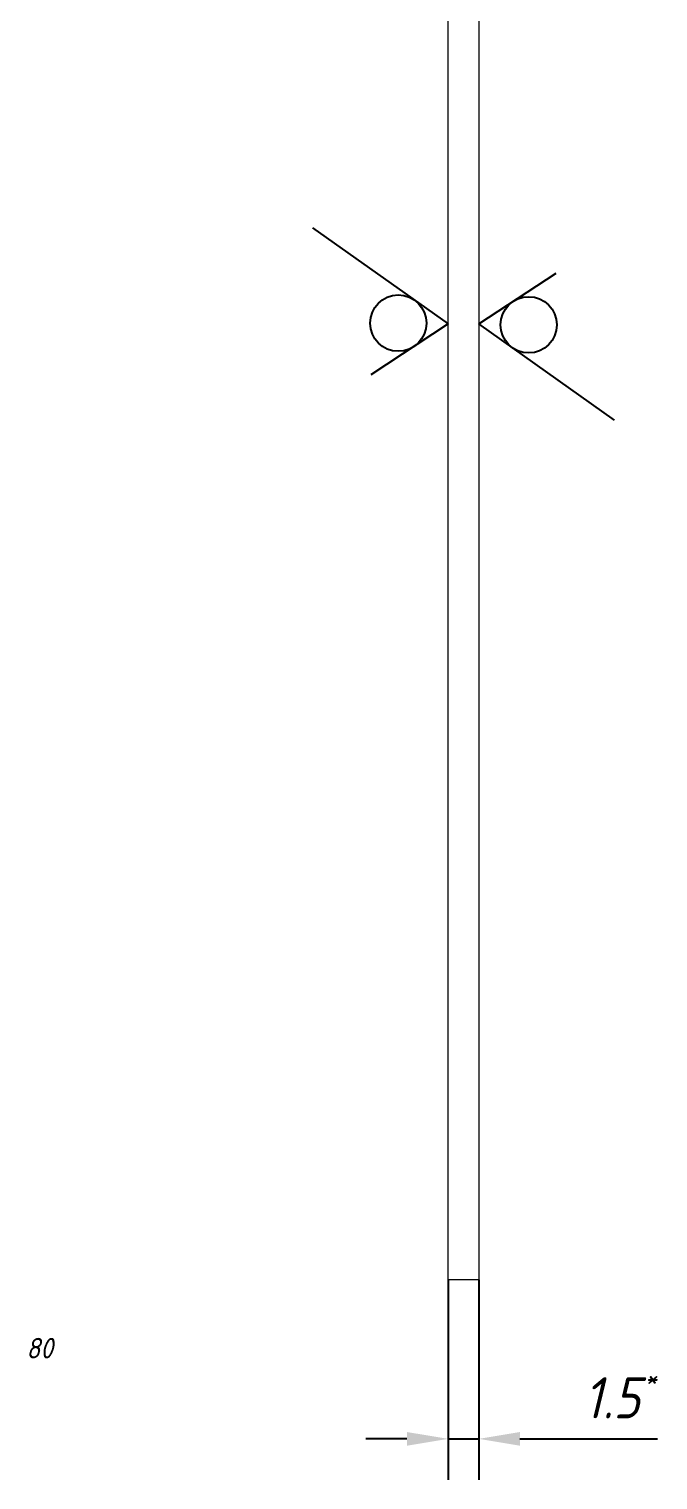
# Model space of a CAD drawing. Header units: millimetres. Extents: x -963 to 6509, y -1367 to 453.
# Drawn here: x 838.8 to 869.4, y 119.3 to 189.9 of the extents above; entities that cross this region are included whole.
import ezdxf

# ---------------------------------------------------------------- set-up
doc = ezdxf.new("R2010")
doc.units = ezdxf.units.MM
doc.header["$LTSCALE"] = 0.5
doc.layers.get('0').update_dxf_attribs({"lineweight": 60})
doc.layers.get('Defpoints').update_dxf_attribs({"color": 5})
doc.layers.add('3-размеры', color=6, linetype='Continuous')
doc.layers.add('TopOverlay', color=2, linetype='Continuous')
doc.layers.add('Для ПП', color=30, linetype='Continuous', lineweight=20)
doc.styles.get("Standard").update_dxf_attribs({"font": 'isocpeui.ttf', "width": 0.9})
doc.dimstyles.new('Standart', dxfattribs={"dimtxt": 5, "dimasz": 5, "dimexe": 2, "dimexo": 0, "dimgap": 1, "dimtad": 1, "dimtoh": 1, "dimdec": 1, "dimtxsty": 'Standard', "dimcen": 2.5, "dimadec": 0, "dimazin": 0, "dimtfac": 1, "dimtdec": 1, "dimtmove": 0, "dimatfit": 3, "dimldrblk": 'DOTSMALL', "dimfxl": 1, "dimarcsym": 0})

# ---------------------------------------------------------------- blocks, each defined once
blk = doc.blocks.new('*D145')
at = {"layer": '3-размеры', "color": 0, "lineweight": -2, "transparency": 16777216}
for p, q in [((859.224, 129), (859.224, 119.267)), ((860.724, 129), (860.724, 119.267)), ((857.224, 121.267), (855.224, 121.267)), ((859.224, 121.267), (860.724, 121.267)), ((862.724, 121.267), (869.412, 121.267))]:
    blk.add_line(p, q, dxfattribs=at)
at = {"layer": '3-размеры', "color": 0, "transparency": 16777216}
for points in [[(857.224, 121.6), (857.224, 120.933), (859.224, 121.267)], [(862.724, 121.6), (862.724, 120.933), (860.724, 121.267)]]:
    blk.add_solid(points, dxfattribs=at)
at = {"layer": 'Defpoints', "color": 0, "transparency": 16777216}
for p in [(859.224, 129), (860.724, 129), (860.724, 121.267)]:
    blk.add_point(p, dxfattribs=at)
at = {"layer": '3-размеры', "color": 0, "transparency": 16777216, "insert": (867.201, 123.267), "char_height": 2, "attachment_point": 5}
blk.add_mtext('1.5', dxfattribs=at)
blk = doc.blocks.new('_DotSmall')
at = {"color": 0, "linetype": 'ByBlock', "const_width": 0.5}
blk.add_lwpolyline([(-0.0625, 0, 1), (0.0625, 0, 1)], format="xyb", close=True, dxfattribs=at)

msp = doc.modelspace()

# ---------------------------------------------------------------- linework, layer by layer
at = {"layer": '3-размеры'}
for p, q in [((852.622, 180.201), (859.224, 175.516)), ((860.724, 175.516), (864.481, 177.995)), ((859.224, 175.516), (855.467, 173.037)), ((867.326, 170.83), (860.724, 175.516))]:
    msp.add_line(p, q, dxfattribs=at)
for centre in [(856.8, 175.557), (863.148, 175.474)]:
    msp.add_circle(centre, 1.37, dxfattribs=at)
at = {"layer": 'Для ПП'}
for p, q in [((859.224, 129), (859.224, 259)), ((860.724, 259), (860.724, 129)), ((860.724, 129), (859.224, 129))]:
    msp.add_line(p, q, dxfattribs=at)

# ---------------------------------------------------------------- texts
at = {"layer": 'TopOverlay', "width": 0.9}
msp.add_text('*', height=1, dxfattribs=at).set_placement((868.789, 123.739))
at = {"layer": 'Для ПП', "width": 0.9}
msp.add_text('80', height=1, dxfattribs=at).set_placement((838.694, 125.181))

# ---------------------------------------------------------------- dimensions: what is measured, and where the dimension line sits
at = {"layer": '3-размеры'}
dim = msp.add_linear_dim(base=(860.724, 121.267), p1=(859.224, 129), p2=(860.724, 129), text='1.5', dimstyle='Standart', override={"dimtxt": 2, "dimasz": 2}, dxfattribs=at)
dim.commit()
dim.dimension.update_dxf_attribs({"geometry": '*D145', "text_midpoint": (867.201, 121.267), "dimtype": 160})

doc.saveas('drawing.dxf')
